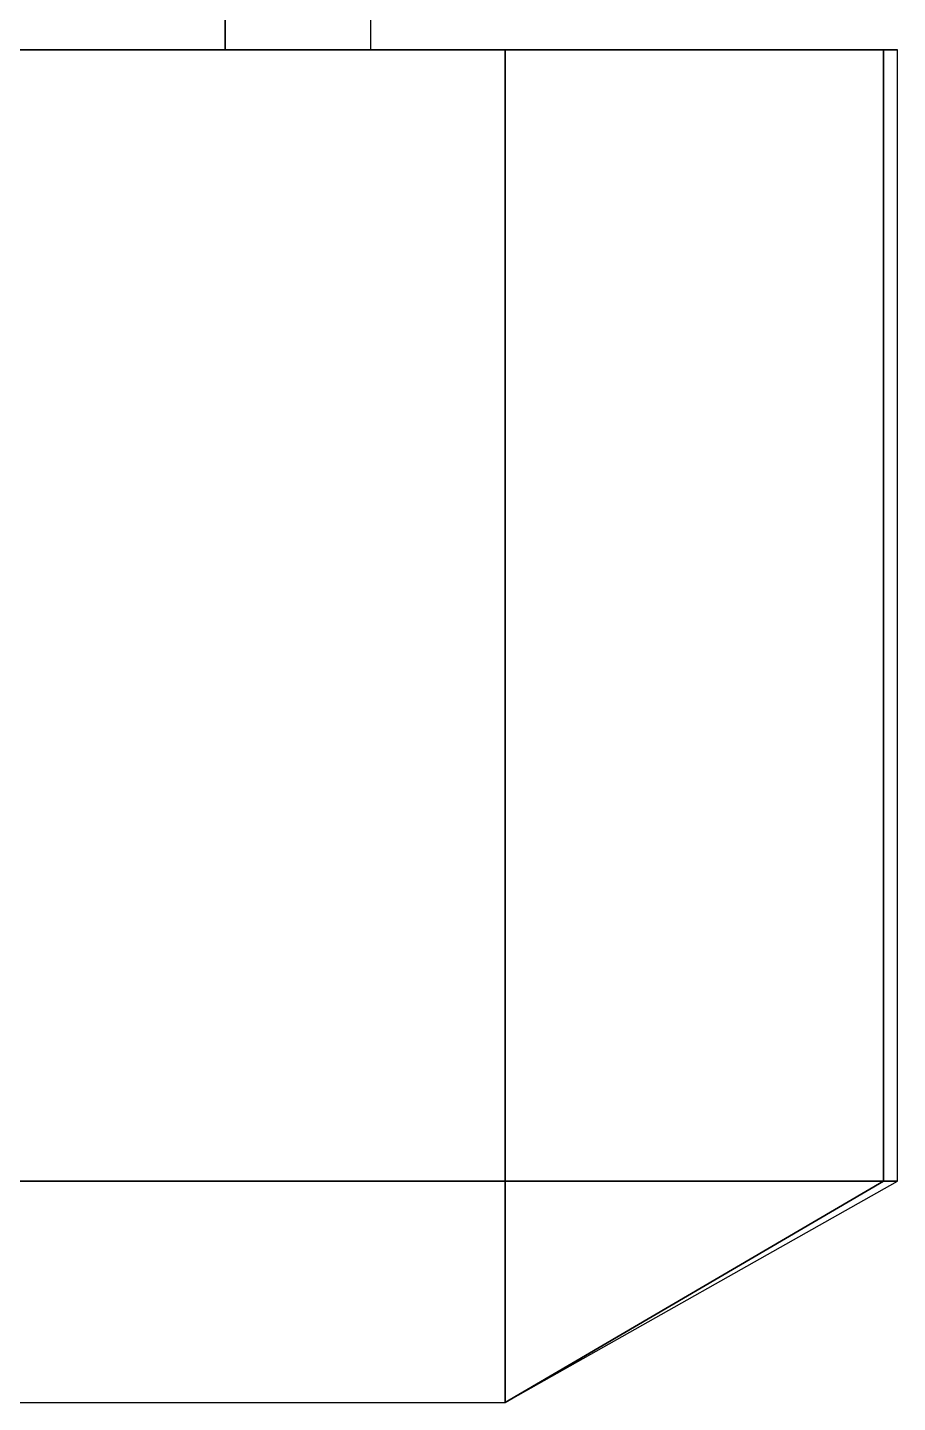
# Model space of a CAD drawing. Header units: millimetres. Extents: x -6.8 to 5, y -4.5 to 4.4.
# Drawn here: x 1.895 to 5, y -4.49 to 0.42 of the extents above; entities that cross this region are included whole.
import ezdxf

# ---------------------------------------------------------------- set-up
doc = ezdxf.new("R2010")
doc.units = ezdxf.units.MM
doc.layers.add('barracks_tent', color=3, linetype='Continuous')

msp = doc.modelspace()

# ---------------------------------------------------------------- linework, layer by layer
at = {"layer": 'barracks_tent'}
for points in [[(2.6, 0.34, 2), (2.6, 1, 1.9), (1.72, 1, 1.9), (1.72, 0.34, 2)], [(2.6, 1, 1.9), (2.6, 0.34, 2), (3.12, 0.34), (3.12, 1)], [(3.6, -3.7, 2.63), (3.6, 0.34, 2.63), (1.2, 0.34, 2.74), (1.2, -3.7, 2.74)], [(3.6, 0.34, 2.63), (2.6, 0.34, 2), (1.72, 0.34, 2), (1.2, 0.34, 2.74)], [(4.95, 0.34, 0.5), (3.12, 0.34), (3.12, 0.34), (2.6, 0.34, 2)], [(3.6, 0.34, 2.63), (4.95, 0.34, 0.5), (4.95, 0.34, 0.5), (2.6, 0.34, 2)], [(5, 0.34), (3.12, 0.34), (3.12, 0.34), (4.95, 0.34, 0.5)], [(4.95, -3.7, 0.5), (4.95, 0.34, 0.5), (3.6, 0.34, 2.63), (3.6, -3.7, 2.63)], [(5, -3.7), (5, 0.34), (4.95, 0.34, 0.5), (4.95, -3.7, 0.5)], [(3.6, -4.49), (3.6, -3.7, 2.63), (1.2, -3.7, 2.74), (1.2, -4.49)], [(3.6, -4.49), (5, -3.7), (4.95, -3.7, 0.5), (3.6, -4.49)], [(3.6, -4.49), (4.95, -3.7, 0.5), (3.6, -3.7, 2.63), (3.6, -4.49)]]:
    msp.add_3dface(points, dxfattribs=at)

doc.saveas('drawing.dxf')
